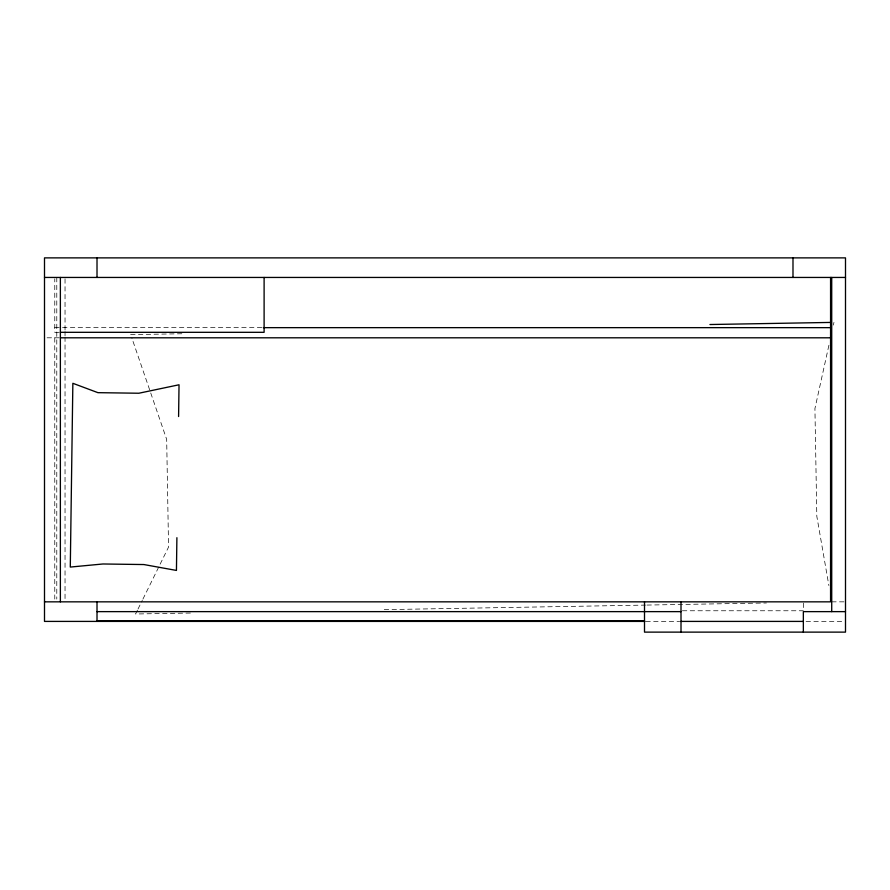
<?xml version="1.0" encoding="UTF-8"?>
<svg xmlns="http://www.w3.org/2000/svg" width="890" height="890" viewBox="0 0 890 890"><rect width="100%" height="100%" fill="white"/><g stroke="black" fill="none" stroke-linecap="round" stroke-linejoin="round"><path stroke-width="0.67" stroke-dasharray="4.45 3.34" d="M828.902 345.264L814.928 408.566L816.809 516.233L828.868 585.531M833.363 325.061L833.963 322.369M137.416 610.273L135.58 613.989L192.518 612.999M138.017 609.038L142.3 600.361M142.912 599.126L168.555 547.083L166.675 439.415L132.499 339.88M181.838 333.75L130.708 334.64L132.054 338.567M384.269 609.65L645.562 605.089M646.952 605.067L766.435 602.975M54.768 327.654L262.728 327.654M58.929 332.315L54.768 332.315L54.768 278.804M47.07 337.8L58.94 337.8M831.716 601.84L844.221 601.84M682.396 610.763L803.347 610.763M645.851 621.409L679.66 621.409M806.062 621.409L844.143 621.409M803.347 603.142L803.347 609.672M65.037 278.837L65.037 330.123M65.037 331.514L65.037 335.675M65.037 337.054L65.037 599.07M56.782 277.446L56.782 599.07M54.768 337.8L54.768 599.059"/><path stroke-width="1.33" d="M176.899 537.693L176.442 570.434L143.891 564.549L102.962 563.982L70.288 567.064L72.858 383.301L97.933 392.668L138.851 393.235L179.035 384.78L178.59 416.531M709.942 324.527L831.204 322.414M44.5 277.446L845.5 277.446M263.318 327.654L830.57 327.654M60.32 332.315L264.108 332.315L264.108 277.446M60.331 337.8L830.57 337.8M44.5 601.84L830.57 601.84L830.57 277.446M97.01 611.63L681.006 611.63M845.5 611.63L803.347 611.63L803.347 632.123M97.01 620.909L644.505 620.909M644.838 621.409L44.5 621.409L44.5 257.877L845.5 257.877L845.5 632.123L644.505 632.123L644.505 601.84M680.995 621.409L803.347 621.409M831.716 277.446L831.716 611.63M792.99 257.877L792.99 277.446M681.006 601.84L681.006 632.123M97.01 257.877L97.01 277.446M97.01 601.84L97.01 621.409M60.375 277.446L60.375 601.84"/></g></svg>
